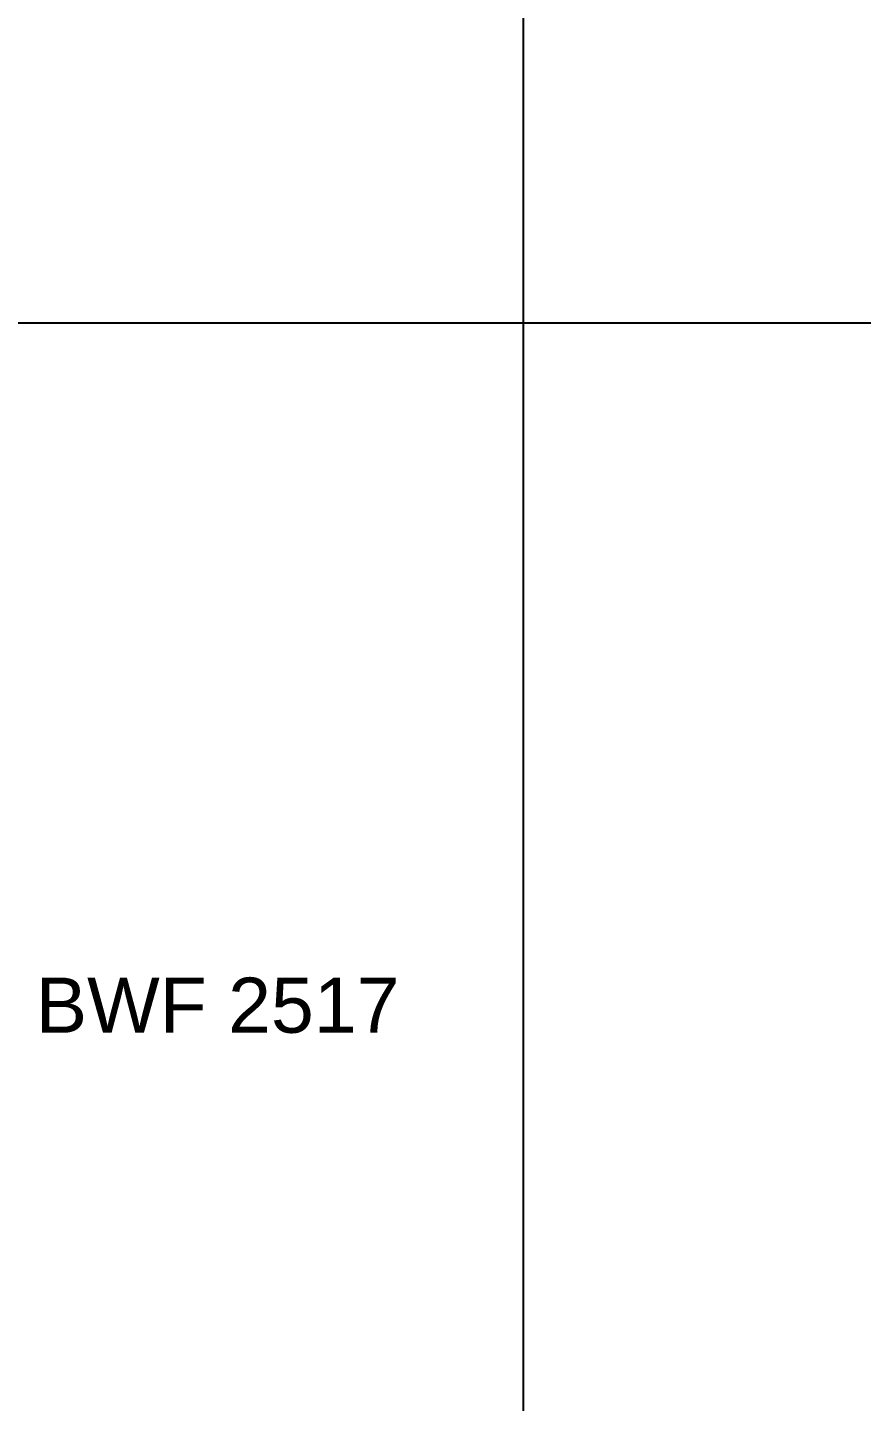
# Model space of a CAD drawing. Header units: millimetres. Extents: x 7018 to 13530, y 4187 to 5692.
# Drawn here: x 11740.4 to 11785.8, y 5020.8 to 5095.6 of the extents above; entities that cross this region are included whole.
import ezdxf

# ---------------------------------------------------------------- set-up
doc = ezdxf.new("R2010")
doc.units = ezdxf.units.MM
doc.layers.add('绘图', color=7, linetype='Continuous')
doc.styles.get("Standard").update_dxf_attribs({"font": 'arial.ttf'})

msp = doc.modelspace()

# ---------------------------------------------------------------- linework, layer by layer
for p, q in [((11767.36, 5242.873), (11767.36, 4986.912)), ((11719.177, 5079.525), (12115.615, 5079.525))]:
    msp.add_line(p, q)
at = {"layer": '绘图', "lineweight": 13, "ltscale": 0.2}
for centre, radius, start, end in [((11323.851, 4624.639), 437.429, 88.5439, 88.5439), ((11323.871, 4624.747), 434.829, 88.05782, 88.05782), ((11345.593, 4624.747), 434.829, 88.05782, 88.05782)]:
    msp.add_arc(centre, radius, start, end, dxfattribs=at)

# ---------------------------------------------------------------- texts
at = {"insert": (11750.728, 5042.376), "char_height": 2.9997, "width": 34.34827, "attachment_point": 5}
msp.add_mtext('BWF 2517', dxfattribs=at)

doc.saveas('drawing.dxf')
